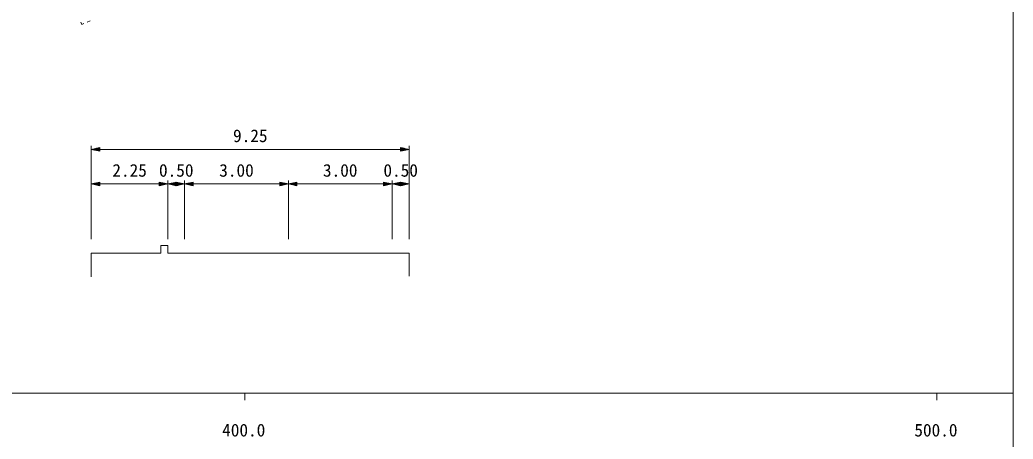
# Model space of a CAD drawing. Units: millimetres, scale not verified. Extents: x 40000 to 680000, y 20000 to 380000.
# Drawn here: x 435502 to 579000, y 198357 to 258972 of the extents above; entities that cross this region are included whole.
import ezdxf
from ezdxf.enums import TextEntityAlignment as Align

# ---------------------------------------------------------------- set-up
doc = ezdxf.new("R2010")
doc.units = ezdxf.units.MM
doc.header["$LTSCALE"] = 1000
for name, color, linetype, lineweight in [('M-BGD', 7, 'Continuous', 13), ('M-STR-HTXT', 7, 'Continuous', 13), ('M-TTL-BAND', 7, 'Continuous', 13)]:
    doc.layers.add(name, color=color, linetype=linetype, lineweight=lineweight)
doc.styles.add('ＭＳ ゴシック', font='')
doc.styles.get('ＭＳ ゴシック').set_extended_font_data('MS Gothic')

msp = doc.modelspace()

# ---------------------------------------------------------------- linework, layer by layer
at = {"layer": 'M-BGD'}
for p, q in [((444299, 258626), (444451, 258308)), ((444451, 258308), (444749, 258438)), ((445207, 258638), (445665, 258838))]:
    msp.add_line(p, q, dxfattribs=at)
msp.add_lwpolyline([(445827, 221839), (445827, 225249), (455859, 225249), (455859, 226367), (456889, 226367), (456889, 225249), (491761, 225249), (491761, 221911)], dxfattribs=at)
at = {"layer": 'M-STR-HTXT'}
for p, q in [((445827, 227249), (445827, 240749)), ((445827, 240249), (447077, 240499)), ((445827, 240249), (447077, 239999)), ((445827, 240249), (447077, 240249)), ((447077, 240299), (446077, 240299)), ((447077, 240199), (446077, 240199)), ((446327, 240349), (447077, 240349)), ((446327, 240149), (447077, 240149)), ((447077, 240399), (446577, 240399)), ((447077, 240099), (446577, 240099)), ((446827, 240449), (447077, 240449)), ((446827, 240049), (447077, 240049)), ((447077, 239999), (447077, 240499)), ((447077, 240249), (456889, 240249)), ((456889, 240249), (459304, 240249)), ((459304, 240249), (474290, 240249)), ((474290, 240249), (489276, 240249)), ((489276, 240249), (490511, 240249)), ((491761, 240249), (490511, 240499)), ((490511, 240499), (490511, 239999)), ((490761, 240449), (490511, 240449)), ((490511, 240399), (491011, 240399)), ((491261, 240349), (490511, 240349)), ((490511, 240299), (491511, 240299)), ((491761, 240249), (490511, 239999)), ((491761, 240249), (490511, 240249)), ((490511, 240199), (491511, 240199)), ((491261, 240149), (490511, 240149)), ((490511, 240099), (491011, 240099)), ((490761, 240049), (490511, 240049)), ((491761, 227249), (491761, 240749)), ((445827, 235249), (447077, 235499)), ((446327, 235349), (447077, 235349)), ((447077, 235399), (446577, 235399)), ((446827, 235449), (447077, 235449)), ((447077, 234999), (447077, 235499)), ((456889, 235249), (455639, 235499)), ((455639, 235499), (455639, 234999)), ((455889, 235449), (455639, 235449)), ((455639, 235399), (456139, 235399)), ((456389, 235349), (455639, 235349)), ((456889, 227249), (456889, 235749)), ((456889, 235249), (458139, 235499)), ((457389, 235349), (458139, 235349)), ((458139, 235399), (457639, 235399)), ((457889, 235449), (458139, 235449)), ((459304, 235249), (458054, 235499)), ((458054, 235499), (458054, 234999)), ((458304, 235449), (458054, 235449)), ((458054, 235399), (458554, 235399)), ((458804, 235349), (458054, 235349)), ((458139, 234999), (458139, 235499)), ((459304, 227249), (459304, 235749)), ((459304, 235249), (460554, 235499)), ((459804, 235349), (460554, 235349)), ((460554, 235399), (460054, 235399)), ((460304, 235449), (460554, 235449)), ((460554, 234999), (460554, 235499)), ((474290, 235249), (473040, 235499)), ((473040, 235499), (473040, 234999)), ((473290, 235449), (473040, 235449)), ((473040, 235399), (473540, 235399)), ((473790, 235349), (473040, 235349)), ((474290, 227249), (474290, 235749)), ((474290, 235249), (475540, 235499)), ((474790, 235349), (475540, 235349)), ((475540, 235399), (475040, 235399)), ((475290, 235449), (475540, 235449)), ((475540, 234999), (475540, 235499)), ((489276, 235249), (488026, 235499)), ((488026, 235499), (488026, 234999)), ((488276, 235449), (488026, 235449)), ((488026, 235399), (488526, 235399)), ((488776, 235349), (488026, 235349)), ((489276, 227249), (489276, 235749)), ((489276, 235249), (490526, 235499)), ((489776, 235349), (490526, 235349)), ((490526, 235399), (490026, 235399)), ((490276, 235449), (490526, 235449)), ((491761, 235249), (490511, 235499)), ((490511, 235499), (490511, 234999)), ((490761, 235449), (490511, 235449)), ((490511, 235399), (491011, 235399)), ((491261, 235349), (490511, 235349)), ((490526, 234999), (490526, 235499)), ((445827, 235249), (447077, 234999)), ((445827, 235249), (447077, 235249)), ((447077, 235299), (446077, 235299)), ((447077, 235199), (446077, 235199)), ((446327, 235149), (447077, 235149)), ((447077, 235099), (446577, 235099)), ((446827, 235049), (447077, 235049)), ((447077, 235249), (455639, 235249)), ((455639, 235299), (456639, 235299)), ((456889, 235249), (455639, 234999)), ((456889, 235249), (455639, 235249)), ((455639, 235199), (456639, 235199)), ((456389, 235149), (455639, 235149)), ((455639, 235099), (456139, 235099)), ((455889, 235049), (455639, 235049)), ((456889, 235249), (458139, 234999)), ((456889, 235249), (458139, 235249)), ((458139, 235299), (457139, 235299)), ((458139, 235199), (457139, 235199)), ((457389, 235149), (458139, 235149)), ((458139, 235099), (457639, 235099)), ((457889, 235049), (458139, 235049)), ((458054, 235299), (459054, 235299)), ((459304, 235249), (458054, 234999)), ((459304, 235249), (458054, 235249)), ((458054, 235199), (459054, 235199)), ((458804, 235149), (458054, 235149)), ((458054, 235099), (458554, 235099)), ((458304, 235049), (458054, 235049)), ((459304, 235249), (460554, 234999)), ((459304, 235249), (460554, 235249)), ((460554, 235299), (459554, 235299)), ((460554, 235199), (459554, 235199)), ((459804, 235149), (460554, 235149)), ((460554, 235099), (460054, 235099)), ((460304, 235049), (460554, 235049)), ((460554, 235249), (473040, 235249)), ((473040, 235299), (474040, 235299)), ((474290, 235249), (473040, 234999)), ((474290, 235249), (473040, 235249)), ((473040, 235199), (474040, 235199)), ((473790, 235149), (473040, 235149)), ((473040, 235099), (473540, 235099)), ((473290, 235049), (473040, 235049)), ((474290, 235249), (475540, 234999)), ((474290, 235249), (475540, 235249)), ((475540, 235299), (474540, 235299)), ((475540, 235199), (474540, 235199)), ((474790, 235149), (475540, 235149)), ((475540, 235099), (475040, 235099)), ((475290, 235049), (475540, 235049)), ((475540, 235249), (488026, 235249)), ((488026, 235299), (489026, 235299)), ((489276, 235249), (488026, 234999)), ((489276, 235249), (488026, 235249)), ((488026, 235199), (489026, 235199)), ((488776, 235149), (488026, 235149)), ((488026, 235099), (488526, 235099)), ((488276, 235049), (488026, 235049)), ((489276, 235249), (490526, 234999)), ((489276, 235249), (490526, 235249)), ((490526, 235299), (489526, 235299)), ((490526, 235199), (489526, 235199)), ((489776, 235149), (490526, 235149)), ((490526, 235099), (490026, 235099)), ((490276, 235049), (490526, 235049)), ((490511, 235299), (491511, 235299)), ((491761, 235249), (490511, 234999)), ((491761, 235249), (490511, 235249)), ((490511, 235199), (491511, 235199)), ((491261, 235149), (490511, 235149)), ((490511, 235099), (491011, 235099)), ((490761, 235049), (490511, 235049))]:
    msp.add_line(p, q, dxfattribs=at)
at = {"layer": 'M-TTL-BAND'}
for p, q in [((579000, 20000), (579000, 370000)), ((40000, 205000), (579000, 205000)), ((468000, 205000), (468000, 204000)), ((568000, 205000), (568000, 204000))]:
    msp.add_line(p, q, dxfattribs=at)

# ---------------------------------------------------------------- texts
at = {"layer": 'M-STR-HTXT', "style": 'ＭＳ ゴシック'}
for s, p in [('9.25', (468794, 240749)), ('2.25', (451358, 235749)), ('0.50', (458097, 235749)), ('3.00', (466797, 235749)), ('3.00', (481783, 235749)), ('0.50', (490518, 235749))]:
    msp.add_text(s, height=1833, dxfattribs=at).set_placement(p, align=Align.BOTTOM_CENTER)
at = {"layer": 'M-TTL-BAND', "style": 'ＭＳ ゴシック'}
for s, p in [('400.0', (467844, 198195)), ('500.0', (567844, 198195))]:
    msp.add_text(s, height=1833, dxfattribs=at).set_placement(p, align=Align.BOTTOM_CENTER)

doc.saveas('drawing.dxf')
